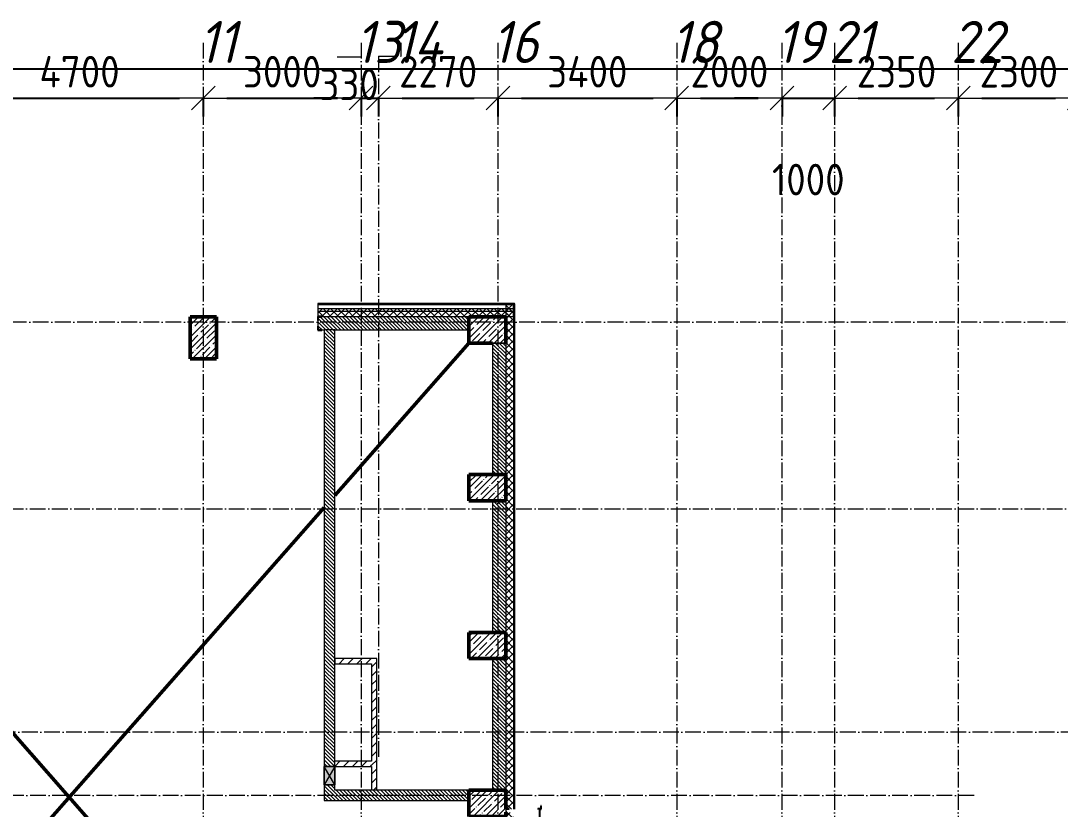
# Model space of a CAD drawing. Header units: millimetres. Extents: x 2294 to 908349, y -83289 to 219220.
# Drawn here: x 180068 to 199821, y 82343 to 97335 of the extents above; entities that cross this region are included whole.
import ezdxf

# ---------------------------------------------------------------- set-up
doc = ezdxf.new("R2010")
doc.units = ezdxf.units.MM
doc.linetypes.add('50_200_ШТРИХ_1Т_ш5_п1_п1_', pattern=[700, 500, -100, 0, -100])
for name, color, linetype, lineweight in [('A-____-____-DIMS', 7, 'Continuous', 9), ('A-DETL-____-OTLN-1', 7, 'Continuous', 50), ('A-DETL-GENF-OTLN', 7, 'Continuous', 9), ('A-GENM-____-MCUT', 7, 'Continuous', 25), ('A-GENM-____-OTLN', 7, 'Continuous', 9), ('A-GENM-____-OTLN-1', 7, 'Continuous', 25), ('A-GLAZ-____-OTLN', 7, 'Continuous', 9), ('A-WALL-____-MCUT', 7, 'Continuous', 13), ('A-WALL-____-MCUT-1', 7, 'Continuous', 9), ('A-WALL-____-PATT-1', 7, 'Continuous', 9), ('A-WALL-FNSH-MCUT-1', 7, 'Continuous', 9), ('S-COLS-____-MCUT', 7, 'Continuous', 50), ('S-COLS-____-OTLN', 7, 'Continuous', 9), ('S-GRID-____-IDEN', 7, 'Continuous', 9), ('S-GRID-____-OTLN', 7, 'Continuous', 9), ('S-GRID-____-OTLN-1', 7, '50_200_ШТРИХ_1Т_ш5_п1_п1_', 9)]:
    doc.layers.add(name, color=color, linetype=linetype, lineweight=lineweight)
doc.styles.add('ISOCPEUR_I_9', font='isocpeui.ttf', dxfattribs={"width": 0.9, "height": 250})
doc.styles.add('СПДС', font='isocpeur.ttf', dxfattribs={"width": 0.9})
doc.dimstyles.new('Размера А3', dxfattribs={"dimtxt": 800, "dimasz": 450, "dimexe": 350, "dimexo": 100, "dimgap": 200, "dimtad": 1, "dimdec": 0, "dimrnd": 10, "dimzin": 0, "dimdsep": 46, "dimtxsty": 'СПДС', "dimblk": 'ARROWHEAD_6', "dimcen": 1, "dimclrd": 5, "dimclre": 5, "dimclrt": 5, "dimazin": 0, "dimtfac": 1, "dimtdec": 0, "dimtmove": 2, "dimatfit": 3, "dimfxl": 1, "dimtolj": 1, "dimtzin": 0, "dimarcsym": 0})
pattern_1 = [(45, (165583.51, 6025.28), (-70.71068, 70.71068), []), (135, (165583.51, 6025.28), (-70.71068, -70.71068), [])]
pattern_2 = [(135, (165583.507, 6025.276), (-35.35534, -35.35534), [])]
pattern_3 = [(45, (165583.51, 6025.28), (-84.85281, 84.85281), [])]

# ---------------------------------------------------------------- blocks, each defined once
blk = doc.blocks.new('ARROWHEAD_6')
at = {"color": 0, "linetype": 'Continuous'}
for p, q in [((-0.5, -0.5), (0.5, 0.5)), ((0, 0), (-1, 0))]:
    blk.add_line(p, q, dxfattribs=at)
blk = doc.blocks.new('*D2645')
at = {"layer": 'A-____-____-DIMS', "color": 0, "lineweight": -2, "transparency": 16777216}
for p, q in [((178834, 95872), (178834, 95516)), ((179284, 95866), (183084, 95866)), ((183534, 95872), (183534, 95516))]:
    blk.add_line(p, q, dxfattribs=at)
at = {"layer": 'Defpoints', "color": 0, "transparency": 16777216}
for p in [(178834, 95972), (183534, 95972), (183534, 95866)]:
    blk.add_point(p, dxfattribs=at)
at = {"layer": 'A-____-____-DIMS', "color": 0, "lineweight": -2, "transparency": 16777216, "xscale": 450, "yscale": 450, "zscale": 450, "rotation": 180}
blk.add_blockref('ARROWHEAD_6', (178834, 95866), dxfattribs=at)
at = {"layer": 'A-____-____-DIMS', "color": 0, "lineweight": -2, "transparency": 16777216, "xscale": 450, "yscale": 450, "zscale": 450}
blk.add_blockref('ARROWHEAD_6', (183534, 95866), dxfattribs=at)
at = {"layer": 'A-____-____-DIMS', "color": 0, "transparency": 16777216, "insert": (181184, 96366), "char_height": 600, "attachment_point": 5, "style": 'СПДС'}
blk.add_mtext('\\A1;4700', dxfattribs=at)
blk = doc.blocks.new('*D2646')
at = {"layer": 'A-____-____-DIMS', "color": 0, "lineweight": -2, "transparency": 16777216}
for p, q in [((183534, 95872), (183534, 95516)), ((183984, 95866), (186084, 95866)), ((186534, 95872), (186534, 95516))]:
    blk.add_line(p, q, dxfattribs=at)
at = {"layer": 'Defpoints', "color": 0, "transparency": 16777216}
for p in [(183534, 95972), (186534, 95972), (186534, 95866)]:
    blk.add_point(p, dxfattribs=at)
at = {"layer": 'A-____-____-DIMS', "color": 0, "lineweight": -2, "transparency": 16777216, "xscale": 450, "yscale": 450, "zscale": 450, "rotation": 180}
blk.add_blockref('ARROWHEAD_6', (183534, 95866), dxfattribs=at)
at = {"layer": 'A-____-____-DIMS', "color": 0, "lineweight": -2, "transparency": 16777216, "xscale": 450, "yscale": 450, "zscale": 450}
blk.add_blockref('ARROWHEAD_6', (186534, 95866), dxfattribs=at)
at = {"layer": 'A-____-____-DIMS', "color": 0, "transparency": 16777216, "insert": (185034, 96366), "char_height": 600, "attachment_point": 5, "style": 'СПДС'}
blk.add_mtext('\\A1;3000', dxfattribs=at)
blk = doc.blocks.new('*D2647')
at = {"layer": 'A-____-____-DIMS', "color": 0, "lineweight": -2, "transparency": 16777216}
for p, q in [((186084, 95866), (185634, 95866)), ((186534, 95872), (186534, 95516)), ((186534, 95866), (186864, 95866)), ((186864, 95872), (186864, 95516)), ((187314, 95866), (187764, 95866))]:
    blk.add_line(p, q, dxfattribs=at)
at = {"layer": 'Defpoints', "color": 0, "transparency": 16777216}
for p in [(186534, 95972), (186864, 95972), (186864, 95866)]:
    blk.add_point(p, dxfattribs=at)
at = {"layer": 'A-____-____-DIMS', "color": 0, "lineweight": -2, "transparency": 16777216, "xscale": 450, "yscale": 450, "zscale": 450}
blk.add_blockref('ARROWHEAD_6', (186534, 95866), dxfattribs=at)
at = {"layer": 'A-____-____-DIMS', "color": 0, "lineweight": -2, "transparency": 16777216, "xscale": 450, "yscale": 450, "zscale": 450, "rotation": 180}
blk.add_blockref('ARROWHEAD_6', (186864, 95866), dxfattribs=at)
at = {"layer": 'A-____-____-DIMS', "color": 0, "transparency": 16777216, "insert": (185741, 96426), "char_height": 600, "attachment_point": 1, "line_spacing_factor": 1.149209, "style": 'СПДС'}
blk.add_mtext('\\A1;330', dxfattribs=at)
blk = doc.blocks.new('*D2648')
at = {"layer": 'A-____-____-DIMS', "color": 0, "lineweight": -2, "transparency": 16777216}
for p, q in [((186864, 95872), (186864, 95516)), ((187314, 95866), (188684, 95866)), ((189134, 95872), (189134, 95516))]:
    blk.add_line(p, q, dxfattribs=at)
at = {"layer": 'Defpoints', "color": 0, "transparency": 16777216}
for p in [(186864, 95972), (189134, 95972), (189134, 95866)]:
    blk.add_point(p, dxfattribs=at)
at = {"layer": 'A-____-____-DIMS', "color": 0, "lineweight": -2, "transparency": 16777216, "xscale": 450, "yscale": 450, "zscale": 450, "rotation": 180}
blk.add_blockref('ARROWHEAD_6', (186864, 95866), dxfattribs=at)
at = {"layer": 'A-____-____-DIMS', "color": 0, "lineweight": -2, "transparency": 16777216, "xscale": 450, "yscale": 450, "zscale": 450}
blk.add_blockref('ARROWHEAD_6', (189134, 95866), dxfattribs=at)
at = {"layer": 'A-____-____-DIMS', "color": 0, "transparency": 16777216, "insert": (187999, 96366), "char_height": 600, "attachment_point": 5, "style": 'СПДС'}
blk.add_mtext('\\A1;2270', dxfattribs=at)
blk = doc.blocks.new('*D2649')
at = {"layer": 'A-____-____-DIMS', "color": 0, "lineweight": -2, "transparency": 16777216}
for p, q in [((189134, 95872), (189134, 95516)), ((189584, 95866), (192084, 95866)), ((192534, 95872), (192534, 95516))]:
    blk.add_line(p, q, dxfattribs=at)
at = {"layer": 'Defpoints', "color": 0, "transparency": 16777216}
for p in [(189134, 95972), (192534, 95972), (192534, 95866)]:
    blk.add_point(p, dxfattribs=at)
at = {"layer": 'A-____-____-DIMS', "color": 0, "lineweight": -2, "transparency": 16777216, "xscale": 450, "yscale": 450, "zscale": 450, "rotation": 180}
blk.add_blockref('ARROWHEAD_6', (189134, 95866), dxfattribs=at)
at = {"layer": 'A-____-____-DIMS', "color": 0, "lineweight": -2, "transparency": 16777216, "xscale": 450, "yscale": 450, "zscale": 450}
blk.add_blockref('ARROWHEAD_6', (192534, 95866), dxfattribs=at)
at = {"layer": 'A-____-____-DIMS', "color": 0, "transparency": 16777216, "insert": (190834, 96366), "char_height": 600, "attachment_point": 5, "style": 'СПДС'}
blk.add_mtext('\\A1;3400', dxfattribs=at)
blk = doc.blocks.new('*D2650')
at = {"layer": 'A-____-____-DIMS', "color": 0, "lineweight": -2, "transparency": 16777216}
for p, q in [((192534, 95872), (192534, 95516)), ((192984, 95866), (194084, 95866)), ((194534, 95872), (194534, 95516))]:
    blk.add_line(p, q, dxfattribs=at)
at = {"layer": 'Defpoints', "color": 0, "transparency": 16777216}
for p in [(192534, 95972), (194534, 95972), (194534, 95866)]:
    blk.add_point(p, dxfattribs=at)
at = {"layer": 'A-____-____-DIMS', "color": 0, "lineweight": -2, "transparency": 16777216, "xscale": 450, "yscale": 450, "zscale": 450, "rotation": 180}
blk.add_blockref('ARROWHEAD_6', (192534, 95866), dxfattribs=at)
at = {"layer": 'A-____-____-DIMS', "color": 0, "lineweight": -2, "transparency": 16777216, "xscale": 450, "yscale": 450, "zscale": 450}
blk.add_blockref('ARROWHEAD_6', (194534, 95866), dxfattribs=at)
at = {"layer": 'A-____-____-DIMS', "color": 0, "transparency": 16777216, "insert": (193534, 96366), "char_height": 600, "attachment_point": 5, "style": 'СПДС'}
blk.add_mtext('\\A1;2000', dxfattribs=at)
blk = doc.blocks.new('*D2651')
at = {"layer": 'A-____-____-DIMS', "color": 0, "lineweight": -2, "transparency": 16777216}
for p, q in [((194084, 95866), (193634, 95866)), ((194534, 95872), (194534, 95516)), ((194534, 95866), (195534, 95866)), ((195534, 95872), (195534, 95516)), ((195984, 95866), (196434, 95866))]:
    blk.add_line(p, q, dxfattribs=at)
at = {"layer": 'Defpoints', "color": 0, "transparency": 16777216}
for p in [(194534, 95972), (195534, 95972), (195534, 95866)]:
    blk.add_point(p, dxfattribs=at)
at = {"layer": 'A-____-____-DIMS', "color": 0, "lineweight": -2, "transparency": 16777216, "xscale": 450, "yscale": 450, "zscale": 450}
blk.add_blockref('ARROWHEAD_6', (194534, 95866), dxfattribs=at)
at = {"layer": 'A-____-____-DIMS', "color": 0, "lineweight": -2, "transparency": 16777216, "xscale": 450, "yscale": 450, "zscale": 450, "rotation": 180}
blk.add_blockref('ARROWHEAD_6', (195534, 95866), dxfattribs=at)
at = {"layer": 'A-____-____-DIMS', "color": 0, "transparency": 16777216, "insert": (195034, 94316), "char_height": 600, "attachment_point": 5, "style": 'СПДС'}
blk.add_mtext('\\A1;1000', dxfattribs=at)
blk = doc.blocks.new('*D2652')
at = {"layer": 'A-____-____-DIMS', "color": 0, "lineweight": -2, "transparency": 16777216}
for p, q in [((195534, 95872), (195534, 95516)), ((195984, 95866), (197434, 95866)), ((197884, 95872), (197884, 95516))]:
    blk.add_line(p, q, dxfattribs=at)
at = {"layer": 'Defpoints', "color": 0, "transparency": 16777216}
for p in [(195534, 95972), (197884, 95972), (197884, 95866)]:
    blk.add_point(p, dxfattribs=at)
at = {"layer": 'A-____-____-DIMS', "color": 0, "lineweight": -2, "transparency": 16777216, "xscale": 450, "yscale": 450, "zscale": 450, "rotation": 180}
blk.add_blockref('ARROWHEAD_6', (195534, 95866), dxfattribs=at)
at = {"layer": 'A-____-____-DIMS', "color": 0, "lineweight": -2, "transparency": 16777216, "xscale": 450, "yscale": 450, "zscale": 450}
blk.add_blockref('ARROWHEAD_6', (197884, 95866), dxfattribs=at)
at = {"layer": 'A-____-____-DIMS', "color": 0, "transparency": 16777216, "insert": (196709, 96366), "char_height": 600, "attachment_point": 5, "style": 'СПДС'}
blk.add_mtext('\\A1;2350', dxfattribs=at)
blk = doc.blocks.new('*D2653')
at = {"layer": 'A-____-____-DIMS', "color": 0, "lineweight": -2, "transparency": 16777216}
for p, q in [((197884, 95872), (197884, 95516)), ((198334, 95866), (199734, 95866)), ((200184, 95872), (200184, 95516))]:
    blk.add_line(p, q, dxfattribs=at)
at = {"layer": 'Defpoints', "color": 0, "transparency": 16777216}
for p in [(197884, 95972), (200184, 95972), (200184, 95866)]:
    blk.add_point(p, dxfattribs=at)
at = {"layer": 'A-____-____-DIMS', "color": 0, "lineweight": -2, "transparency": 16777216, "xscale": 450, "yscale": 450, "zscale": 450, "rotation": 180}
blk.add_blockref('ARROWHEAD_6', (197884, 95866), dxfattribs=at)
at = {"layer": 'A-____-____-DIMS', "color": 0, "lineweight": -2, "transparency": 16777216, "xscale": 450, "yscale": 450, "zscale": 450}
blk.add_blockref('ARROWHEAD_6', (200184, 95866), dxfattribs=at)
at = {"layer": 'A-____-____-DIMS', "color": 0, "transparency": 16777216, "insert": (199034, 96366), "char_height": 600, "attachment_point": 5, "style": 'СПДС'}
blk.add_mtext('\\A1;2300', dxfattribs=at)
blk = doc.blocks.new('*D2679')
at = {"layer": 'A-____-____-DIMS', "color": 0, "lineweight": -2, "transparency": 16777216}
for p, q in [((163234, 96424), (163234, 96068)), ((163684, 96418), (213680, 96418)), ((266284, 96418), (216132, 96418)), ((266734, 96424), (266734, 96068))]:
    blk.add_line(p, q, dxfattribs=at)
at = {"layer": 'Defpoints', "color": 0, "transparency": 16777216}
for p in [(163234, 96524), (266734, 96524), (266734, 96418)]:
    blk.add_point(p, dxfattribs=at)
at = {"layer": 'A-____-____-DIMS', "color": 0, "lineweight": -2, "transparency": 16777216, "xscale": 450, "yscale": 450, "zscale": 450, "rotation": 180}
blk.add_blockref('ARROWHEAD_6', (163234, 96418), dxfattribs=at)
at = {"layer": 'A-____-____-DIMS', "color": 0, "lineweight": -2, "transparency": 16777216, "xscale": 450, "yscale": 450, "zscale": 450}
blk.add_blockref('ARROWHEAD_6', (266734, 96418), dxfattribs=at)
at = {"layer": 'A-____-____-DIMS', "color": 0, "transparency": 16777216, "insert": (213880, 96978), "char_height": 600, "attachment_point": 1, "line_spacing_factor": 1.149209, "style": 'СПДС'}
blk.add_mtext('\\A1;103500', dxfattribs=at)
blk = doc.blocks.new('BSC_Колонна _Прямоугольная - 500х700-25279857-АР1_План отверстий 3 этажа в осях 1-64_Ю-ЯЯ')
at = {"layer": 'S-COLS-____-OTLN'}
h = blk.add_hatch(dxfattribs=at)
h.set_pattern_fill('FP_16', color=256, style=0, pattern_type=2)
h.set_pattern_definition([(315, (-76431.04, 23350), (114.04925, 114.04925), []), (315, (-76431.04, 23235.95), (114.04925, 114.04925), [201.613, -40.323, 3.353, -36.97])])
h.paths.add_polyline_path([(-250, -350), (250, -350), (250, 350), (-250, 350), (-250, -55)], flags=0)
at = {"layer": 'S-COLS-____-MCUT'}
for p, q in [((250, 350), (-250, 350)), ((-250, 350), (-250, -350)), ((250, -350), (250, 350)), ((-250, -350), (-170, -350)), ((-107, -350), (250, -350))]:
    blk.add_line(p, q, dxfattribs=at)
blk = doc.blocks.new('BSC_Колонна _Прямоугольная - 500х800-V65-АР1_План отверстий 3 этажа в осях 1-64_Ю-ЯЯ')
at = {"layer": 'S-COLS-____-OTLN'}
h = blk.add_hatch(dxfattribs=at)
h.set_pattern_fill('FP_73', color=256, style=0, pattern_type=2)
h.set_pattern_definition([(45, (-17950, -85281.04), (-114.04925, 114.04925), []), (45, (-17835.95, -85281.04), (-114.04925, 114.04925), [201.613, -40.323, 3.353, -36.97])])
h.paths.add_polyline_path([(-250, -400), (250, -400), (250, 400), (-250, 400)], flags=0)
at = {"layer": 'S-COLS-____-MCUT'}
for p, q in [((250, 400), (-250, 400)), ((-250, 400), (-250, -400)), ((250, -400), (250, 400)), ((-250, -400), (250, -400))]:
    blk.add_line(p, q, dxfattribs=at)
blk = doc.blocks.new('BSC_Колонна _Прямоугольная - 500х700-V69-АР1_План отверстий 3 этажа в осях 1-64_Ю-ЯЯ')
at = {"layer": 'S-COLS-____-OTLN'}
h = blk.add_hatch(dxfattribs=at)
h.set_pattern_fill('FP_78', color=256, style=0, pattern_type=2)
h.set_pattern_definition([(315, (-79431.04, 23350), (114.04925, 114.04925), []), (315, (-79431.04, 23235.95), (114.04925, 114.04925), [201.613, -40.323, 3.353, -36.97])])
h.paths.add_polyline_path([(-250, -350), (250, -350), (250, 350), (-250, 350)], flags=0)
at = {"layer": 'S-COLS-____-MCUT'}
for p, q in [((250, 350), (-250, 350)), ((-250, 350), (-250, -350)), ((250, -350), (250, 350)), ((-250, -350), (250, -350))]:
    blk.add_line(p, q, dxfattribs=at)
blk = doc.blocks.new('BSC_Колонна _Прямоугольная - 500х700-V70-АР1_План отверстий 3 этажа в осях 1-64_Ю-ЯЯ')
at = {"layer": 'S-COLS-____-OTLN'}
h = blk.add_hatch(dxfattribs=at)
h.set_pattern_fill('FP_79', color=256, style=0, pattern_type=2)
h.set_pattern_definition([(315, (-82431.04, 23350), (114.04925, 114.04925), []), (315, (-82431.04, 23235.95), (114.04925, 114.04925), [201.613, -40.323, 3.353, -36.97])])
h.paths.add_polyline_path([(-250, -350), (250, -350), (250, 350), (-250, 350)], flags=0)
at = {"layer": 'S-COLS-____-MCUT'}
for p, q in [((250, 350), (-250, 350)), ((-250, 350), (-250, -350)), ((250, -350), (250, 350)), ((-250, -350), (250, -350))]:
    blk.add_line(p, q, dxfattribs=at)
blk = doc.blocks.new('Фахверк_СКБ_Уголок - 250_3380-27498580-АР1_План отверстий 3 этажа в осях 1-64_Ю-ЯЯ')
at = {"layer": 'A-GENM-____-MCUT'}
for p, q in [((200, 181), (125, 181)), ((125, 181), (125, 106)), ((125, 106), (131, 106)), ((131, 106), (131, 175)), ((131, 175), (200, 175)), ((200, 175), (200, 181)), ((131, -6), (125, -6)), ((125, -6), (125, -81)), ((125, -81), (200, -81)), ((131, -75), (131, -6)), ((200, -75), (131, -75)), ((200, -81), (200, -75))]:
    blk.add_line(p, q, dxfattribs=at)
blk = doc.blocks.new('ЛМ_Арматурный стержень_ГОСТ 5781-82 - Ø 18 А240-29172526-АР1_План отверстий 3 этажа в осях 1-64_Ю-ЯЯ')
at = {"layer": 'A-GENM-____-OTLN'}
for p, q in [((24334, 76318), (24334, 75518)), ((24334, 76318), (24343, 76318)), ((24343, 76318), (24352, 76318)), ((24352, 75518), (24352, 76318)), ((24343, 75518), (24334, 75518)), ((24352, 75518), (24343, 75518))]:
    blk.add_line(p, q, dxfattribs=at)
blk = doc.blocks.new('ЛМ_Уголок_ГОСТ 8509-93 - L 63х63x6-29176215-АР1_План отверстий 3 этажа в осях 1-64_Ю-ЯЯ')
at = {"layer": 'A-GENM-____-MCUT'}
for p, q in [((24369, 76324), (24312, 76324)), ((24312, 76324), (24312, 76318)), ((24360, 76318), (24375, 76318)), ((24375, 76381), (24369, 76381)), ((24369, 76381), (24369, 76324)), ((24375, 76318), (24375, 76381))]:
    blk.add_line(p, q, dxfattribs=at)
blk = doc.blocks.new('ЛМ_Уголок_ГОСТ 8509-93 - L 63х63x6-29171483-АР1_План отверстий 3 этажа в осях 1-64_Ю-ЯЯ')
at = {"layer": 'A-GENM-____-OTLN'}
for p, q in [((23700, 76324), (23700, 76261)), ((23763, 76324), (23700, 76324)), ((23700, 76261), (23706, 76261)), ((23706, 76261), (23706, 76318)), ((23706, 76318), (23763, 76318)), ((23763, 76318), (23763, 76324))]:
    blk.add_line(p, q, dxfattribs=at)
blk = doc.blocks.new('AR_Отверстие прямоугольное _в стене_ - AR_Отверстие прямоугольное _в стене__ОВ-36906073-АР1_План отверстий 3 этажа в осях 1-64_Ю-ЯЯ')
at = {"layer": 'A-GLAZ-____-OTLN'}
blk.add_hatch(color=256, dxfattribs=at).paths.add_polyline_path([(175, 100), (-175, 100), (-175, -100), (175, -100)], flags=0)
at = {"layer": 'A-DETL-GENF-OTLN'}
for p, q in [((-175, -100), (-175, 100)), ((-175, 100), (175, 100)), ((175, 100), (-175, -100)), ((-175, 100), (175, -100)), ((175, 100), (-175, 100)), ((-175, 100), (-175, -100)), ((175, 100), (175, -100)), ((175, -100), (175, 100)), ((175, -100), (-175, -100)), ((-175, -100), (175, -100))]:
    blk.add_line(p, q, dxfattribs=at)
blk = doc.blocks.new('3floor')
at = {"layer": 'A-WALL-____-PATT-1'}
h = blk.add_hatch(dxfattribs=at)
h.set_pattern_fill('FP_6', color=256, style=0, pattern_type=2)
h.set_pattern_definition([(45, (165583.51, 6025.28), (-85.53659, 85.53659), []), (45, (165640.53, 6025.28), (-85.53659, 85.53659), [])])
h.paths.add_polyline_path([(189453, 91936), (189453, 91956), (189434, 91956), (189434, 91936)], flags=0)
h.paths.add_polyline_path([(189284, 91936), (189284, 91956), (185714, 91956), (185714, 91936), (186779, 91936)], flags=0)
h.paths.add_polyline_path([(176214, 91936), (176214, 91956), (162904, 91956), (162904, 91936), (172639, 91936)], flags=0)
h = blk.add_hatch(dxfattribs=at)
h.set_pattern_fill('FP_4', color=256, style=0, pattern_type=2)
h.set_pattern_definition(pattern_1)
h.paths.add_polyline_path([(186779, 91806), (189434, 91806), (189434, 91856), (185714, 91856), (185714, 91806)], flags=0)
h.paths.add_polyline_path([(176214, 91806), (176214, 91856), (163034, 91856), (163034, 91806), (172639, 91806)], flags=0)
h = blk.add_hatch(dxfattribs=at)
h.set_pattern_fill('FP_4', color=256, style=0, pattern_type=2)
h.set_pattern_definition(pattern_1)
h.paths.add_polyline_path([(189434, 73956), (189434, 74706), (189290, 74706), (189290, 74631), (189284, 74631), (189284, 73956), (189430, 73956)], flags=0)
h.paths.add_polyline_path([(189434, 76506), (189434, 81543), (189347, 81543), (189347, 81537), (189284, 81537), (189284, 76581), (189290, 76581), (189290, 76506)], flags=0)
h.paths.add_polyline_path([(189299, 81543), (189299, 81565), (189290, 81565), (189290, 81543), (189294, 81543)], flags=0)
h.paths.add_polyline_path([(189294, 81575), (189299, 81576), (189299, 81606), (189434, 81606), (189434, 82280), (189299, 82280), (189299, 82343), (189290, 82343), (189290, 82286), (189284, 82286), (189284, 82096), (189304, 82096), (189304, 82086), (189284, 82086), (189284, 81600), (189290, 81600), (189290, 81576), (189294, 81576)], flags=0)
h.paths.add_polyline_path([(189434, 82343), (189434, 91956), (189284, 91956), (189284, 82349), (189347, 82349), (189347, 82343), (189430, 82343)], flags=0)
h = blk.add_hatch(dxfattribs=at)
h.set_pattern_fill('FP_4', color=256, style=0, pattern_type=2)
h.set_pattern_definition(pattern_1)
h.paths.add_polyline_path([(189434, 91706), (189434, 91806), (185714, 91806), (185714, 91712), (185789, 91712), (185789, 91706), (186779, 91706)], flags=0)
h.paths.add_polyline_path([(176139, 91706), (176139, 91712), (176214, 91712), (176214, 91806), (163134, 91806), (163134, 91706), (175484, 91706)], flags=0)
h = blk.add_hatch(dxfattribs=at)
h.set_pattern_fill('FP_9', color=256, style=0, pattern_type=2)
h.set_pattern_definition(pattern_2)
h.paths.add_polyline_path([(185834, 91456), (188584, 91456), (188584, 91706), (185720, 91706), (185720, 91637), (185714, 91637), (185714, 91525), (185720, 91525), (185720, 91456), (185789, 91456)], flags=0)
h = blk.add_hatch(dxfattribs=at)
h.set_pattern_fill('FP_9', color=256, style=0, pattern_type=2)
h.set_pattern_definition(pattern_2)
h.paths.add_polyline_path([(186034, 82506), (186034, 82806), (185834, 82806), (185834, 82506)], flags=0)
h.paths.add_polyline_path([(186034, 83156), (186034, 91456), (185834, 91456), (185834, 83156), (186023, 83156)], flags=0)
h = blk.add_hatch(dxfattribs=at)
h.set_pattern_fill('FP_9', color=256, style=0, pattern_type=2)
h.set_pattern_definition(pattern_2)
h.paths.add_polyline_path([(189284, 88706), (189284, 91206), (189034, 91206), (189034, 88706)], flags=0)
h = blk.add_hatch(dxfattribs=at)
h.set_pattern_fill('FP_9', color=256, style=0, pattern_type=2)
h.set_pattern_definition(pattern_2)
h.paths.add_polyline_path([(189284, 85706), (189284, 88206), (189034, 88206), (189034, 85706)], flags=0)
h = blk.add_hatch(dxfattribs=at)
h.set_pattern_fill('FP_7', color=256, style=0, pattern_type=2)
h.set_pattern_definition(pattern_3)
h.paths.add_polyline_path([(186734, 85106), (186734, 85206), (186034, 85206), (186034, 85106)], flags=0)
h = blk.add_hatch(dxfattribs=at)
h.set_pattern_fill('FP_7', color=256, style=0, pattern_type=2)
h.set_pattern_definition(pattern_3)
h.paths.add_polyline_path([(186779, 82706), (186834, 82706), (186834, 85206), (186734, 85206), (186734, 82706)], flags=0)
h = blk.add_hatch(dxfattribs=at)
h.set_pattern_fill('FP_9', color=256, style=0, pattern_type=2)
h.set_pattern_definition(pattern_2)
h.paths.add_polyline_path([(189284, 82706), (189284, 85206), (189034, 85206), (189034, 82706)], flags=0)
h = blk.add_hatch(dxfattribs=at)
h.set_pattern_fill('FP_7', color=256, style=0, pattern_type=2)
h.set_pattern_definition(pattern_3)
h.paths.add_polyline_path([(186734, 83156), (186734, 83256), (186034, 83256), (186034, 83156)], flags=0)
h = blk.add_hatch(dxfattribs=at)
h.set_pattern_fill('FP_9', color=256, style=0, pattern_type=2)
h.set_pattern_definition(pattern_2)
h.paths.add_polyline_path([(188547, 82506), (188584, 82506), (188584, 82706), (186034, 82706), (186034, 82506), (186779, 82506)], flags=0)
at = {"layer": 'S-COLS-____-OTLN'}
h = blk.add_hatch(dxfattribs=at)
h.set_pattern_fill('FP_12', color=256, style=0, pattern_type=2)
h.set_pattern_definition([(45, (165583.5, 6025.28), (-114.04925, 114.04925), []), (45, (165697.56, 6025.28), (-114.04925, 114.04925), [201.612, -40.322, 3.353, -36.97])])
h.paths.add_polyline_path([(189034, 91206), (189284, 91206), (189284, 91706), (188584, 91706), (188584, 91206)], flags=0)
at = {"layer": 'A-DETL-____-OTLN-1'}
for p, q in [((173184, 91456), (182756, 80556)), ((186034, 88309), (188584, 91206)), ((179084, 80411), (185834, 88081))]:
    blk.add_line(p, q, dxfattribs=at)
at = {"layer": 'A-WALL-____-MCUT'}
for p, q in [((189434, 91936), (185714, 91936)), ((185714, 91936), (185714, 91712)), ((189434, 91706), (189434, 91936)), ((189434, 91706), (185789, 91706)), ((188584, 91456), (188584, 91706)), ((185714, 91637), (185714, 91525)), ((185789, 91456), (185834, 91456)), ((185834, 91456), (185834, 83156)), ((186034, 83156), (186034, 91456)), ((186034, 91456), (188584, 91456)), ((189034, 91206), (189034, 88706)), ((189284, 91206), (189284, 88706)), ((189034, 88206), (189034, 85706)), ((189284, 88206), (189284, 85706)), ((189034, 85206), (189034, 82706)), ((189284, 85206), (189284, 82706)), ((185834, 82806), (185834, 82506)), ((186034, 82706), (186034, 82806)), ((188584, 82706), (186034, 82706)), ((185834, 82506), (188584, 82506))]:
    blk.add_line(p, q, dxfattribs=at)
at = {"layer": 'A-WALL-____-MCUT-1'}
for p, q in [((189434, 91856), (185714, 91856)), ((189284, 91956), (189284, 91206)), ((189434, 91956), (189284, 91956)), ((189434, 91955), (189434, 91956)), ((189440, 82343), (189440, 91955)), ((189446, 82343), (189446, 91955)), ((189434, 91806), (185714, 91806)), ((186034, 91456), (185834, 91456)), ((189284, 91206), (189034, 91206))]:
    blk.add_line(p, q, dxfattribs=at)
at = {"layer": 'A-WALL-FNSH-MCUT-1'}
for p, q in [((189284, 91956), (185714, 91956)), ((185714, 91956), (185714, 91936)), ((185714, 91936), (185714, 91936)), ((189453, 91956), (189434, 91956)), ((189434, 91955), (189434, 82343)), ((189454, 91955), (189434, 91955)), ((189434, 91936), (189453, 91936)), ((189453, 91936), (189453, 91956)), ((189454, 82343), (189454, 91955)), ((186834, 85206), (186034, 85206)), ((186034, 85206), (186034, 85106)), ((186834, 82706), (186834, 85206)), ((186034, 85106), (186734, 85106)), ((186734, 85106), (186734, 83256)), ((186734, 83256), (186034, 83256)), ((186034, 83156), (186734, 83156)), ((186734, 83156), (186734, 82706))]:
    blk.add_line(p, q, dxfattribs=at)
at = {"layer": 'S-COLS-____-MCUT'}
for p, q in [((189284, 91706), (188584, 91706)), ((188584, 91706), (188584, 91206)), ((189284, 91206), (189284, 91706)), ((188584, 91206), (189034, 91206))]:
    blk.add_line(p, q, dxfattribs=at)
at = {"layer": 'S-COLS-____-OTLN'}
blk.add_line((189034, 91206), (189284, 91206), dxfattribs=at)
at = {"layer": 'A-GENM-____-OTLN'}
for name in ['ЛМ_Уголок_ГОСТ 8509-93 - L 63х63x6-29176215-АР1_План отверстий 3 этажа в осях 1-64_Ю-ЯЯ', 'ЛМ_Уголок_ГОСТ 8509-93 - L 63х63x6-29171483-АР1_План отверстий 3 этажа в осях 1-64_Ю-ЯЯ', 'ЛМ_Арматурный стержень_ГОСТ 5781-82 - Ø 18 А240-29172526-АР1_План отверстий 3 этажа в осях 1-64_Ю-ЯЯ']:
    blk.add_blockref(name, (165584, 6025), dxfattribs=at)
at = {"layer": 'A-GENM-____-OTLN-1'}
blk.add_blockref('Фахверк_СКБ_Уголок - 250_3380-27498580-АР1_План отверстий 3 этажа в осях 1-64_Ю-ЯЯ', (185589, 91531), dxfattribs=at)
at = {"layer": 'A-GLAZ-____-OTLN', "rotation": 269.9999999999999}
blk.add_blockref('AR_Отверстие прямоугольное _в стене_ - AR_Отверстие прямоугольное _в стене__ОВ-36906073-АР1_План отверстий 3 этажа в осях 1-64_Ю-ЯЯ', (185934, 82981), dxfattribs=at)
at = {"layer": 'S-COLS-____-OTLN'}
blk.add_blockref('BSC_Колонна _Прямоугольная - 500х800-V65-АР1_План отверстий 3 этажа в осях 1-64_Ю-ЯЯ', (183534, 91306), dxfattribs=at)
at = {"layer": 'S-COLS-____-OTLN', "rotation": 89.9999999999999}
for name, p in [('BSC_Колонна _Прямоугольная - 500х700-V70-АР1_План отверстий 3 этажа в осях 1-64_Ю-ЯЯ', (188934, 88456)), ('BSC_Колонна _Прямоугольная - 500х700-V69-АР1_План отверстий 3 этажа в осях 1-64_Ю-ЯЯ', (188934, 85456)), ('BSC_Колонна _Прямоугольная - 500х700-25279857-АР1_План отверстий 3 этажа в осях 1-64_Ю-ЯЯ', (188934, 82456))]:
    blk.add_blockref(name, p, dxfattribs=at)
blk = doc.blocks.new('3osi')
at = {"layer": 'S-GRID-____-OTLN'}
blk.add_line((186533.5, 96640.2), (186078.7, 96640.2), dxfattribs=at)
at = {"layer": 'S-GRID-____-OTLN-1', "color": 251, "ltscale": 0.6, "true_color": 0x636466}
for p, q in [((183533.5, 96918.1), (183533.5, 58916.9)), ((186533.5, 96918.1), (186533.5, 58916.9)), ((187294.6, 96659.8), (187294.6, 96918.1)), ((189133.5, 96918.1), (189133.5, 72700.8)), ((192533.5, 96918.1), (192533.5, 58916.9)), ((194533.5, 96918.1), (194533.5, 72700.8)), ((195533.5, 96918.1), (195533.5, 58916.9)), ((197883.5, 96918.1), (197883.5, 72700.8)), ((186863.5, 96659.8), (186863.5, 83272.6)), ((186863.5, 96659.8), (187294.6, 96659.8)), ((269657.9, 91606.3), (160914.7, 91606.3)), ((160914.7, 88056.3), (269657.9, 88056.3)), ((212738.1, 83806.3), (160914.7, 83806.3)), ((198188.5, 82606.3), (160914.7, 82606.3))]:
    blk.add_line(p, q, dxfattribs=at)
at = {"layer": 'S-GRID-____-IDEN', "char_height": 800, "attachment_point": 1, "style": 'ISOCPEUR_I_9'}
for s, insert, width in [('11', (183446.8, 97332.1), 288.607), ('13', (186423, 97332.1), 346.329), ('14', (187175.1, 97332.1), 367.975), ('16', (189023, 97332.1), 346.329), ('18', (192423, 97332.1), 346.329), ('19', (194423, 97332.1), 346.329), ('21', (195423, 97332.1), 346.329), ('22', (197749.1, 97332.1), 404.05)]:
    blk.add_mtext(s, dxfattribs=dict(at, insert=insert, width=width))
at = {"layer": 'A-____-____-DIMS'}
for base, p1, p2, picture, middle in [((266733.5, 96417.9), (163233.5, 96524), (266733.5, 96524), '*D2679', (214906.4, 96577.9)), ((186863.5, 95865.7), (186533.5, 95971.8), (186863.5, 95971.8), '*D2647', (186254.1, 96025.7))]:
    dim = blk.add_linear_dim(base=base, p1=p1, p2=p2, dimstyle='Размера А3', override={"dimtxt": 600, "dimclrd": 0, "dimclre": 0, "dimclrt": 0}, dxfattribs=at)
    dim.commit()
    dim.dimension.update_dxf_attribs({"geometry": picture, "text_midpoint": middle, "dimtype": 160})
for base, p1, p2, picture, middle in [((183533.5, 95865.7), (178833.5, 95971.8), (183533.5, 95971.8), '*D2645', (181183.5, 96365.7)), ((186533.5, 95865.7), (183533.5, 95971.8), (186533.5, 95971.8), '*D2646', (185033.5, 96365.7)), ((189133.5, 95865.7), (186863.5, 95971.8), (189133.5, 95971.8), '*D2648', (187998.5, 96365.7)), ((192533.5, 95865.7), (189133.5, 95971.8), (192533.5, 95971.8), '*D2649', (190833.5, 96365.7)), ((194533.5, 95865.7), (192533.5, 95971.8), (194533.5, 95971.8), '*D2650', (193533.5, 96365.7)), ((197883.5, 95865.7), (195533.5, 95971.8), (197883.5, 95971.8), '*D2652', (196708.5, 96365.7)), ((200183.5, 95865.7), (197883.5, 95971.8), (200183.5, 95971.8), '*D2653', (199033.5, 96365.7)), ((195533.5, 95865.7), (194533.5, 95971.8), (195533.5, 95971.8), '*D2651', (195033.5, 94315.7))]:
    dim = blk.add_linear_dim(base=base, p1=p1, p2=p2, dimstyle='Размера А3', override={"dimtxt": 600, "dimclrd": 0, "dimclre": 0, "dimclrt": 0}, dxfattribs=at)
    dim.commit()
    dim.dimension.update_dxf_attribs({"geometry": picture, "text_midpoint": middle})

msp = doc.modelspace()

# ---------------------------------------------------------------- block references
for name in ['3osi', '3floor']:
    msp.add_blockref(name, (0, 0))

doc.saveas('drawing.dxf')
